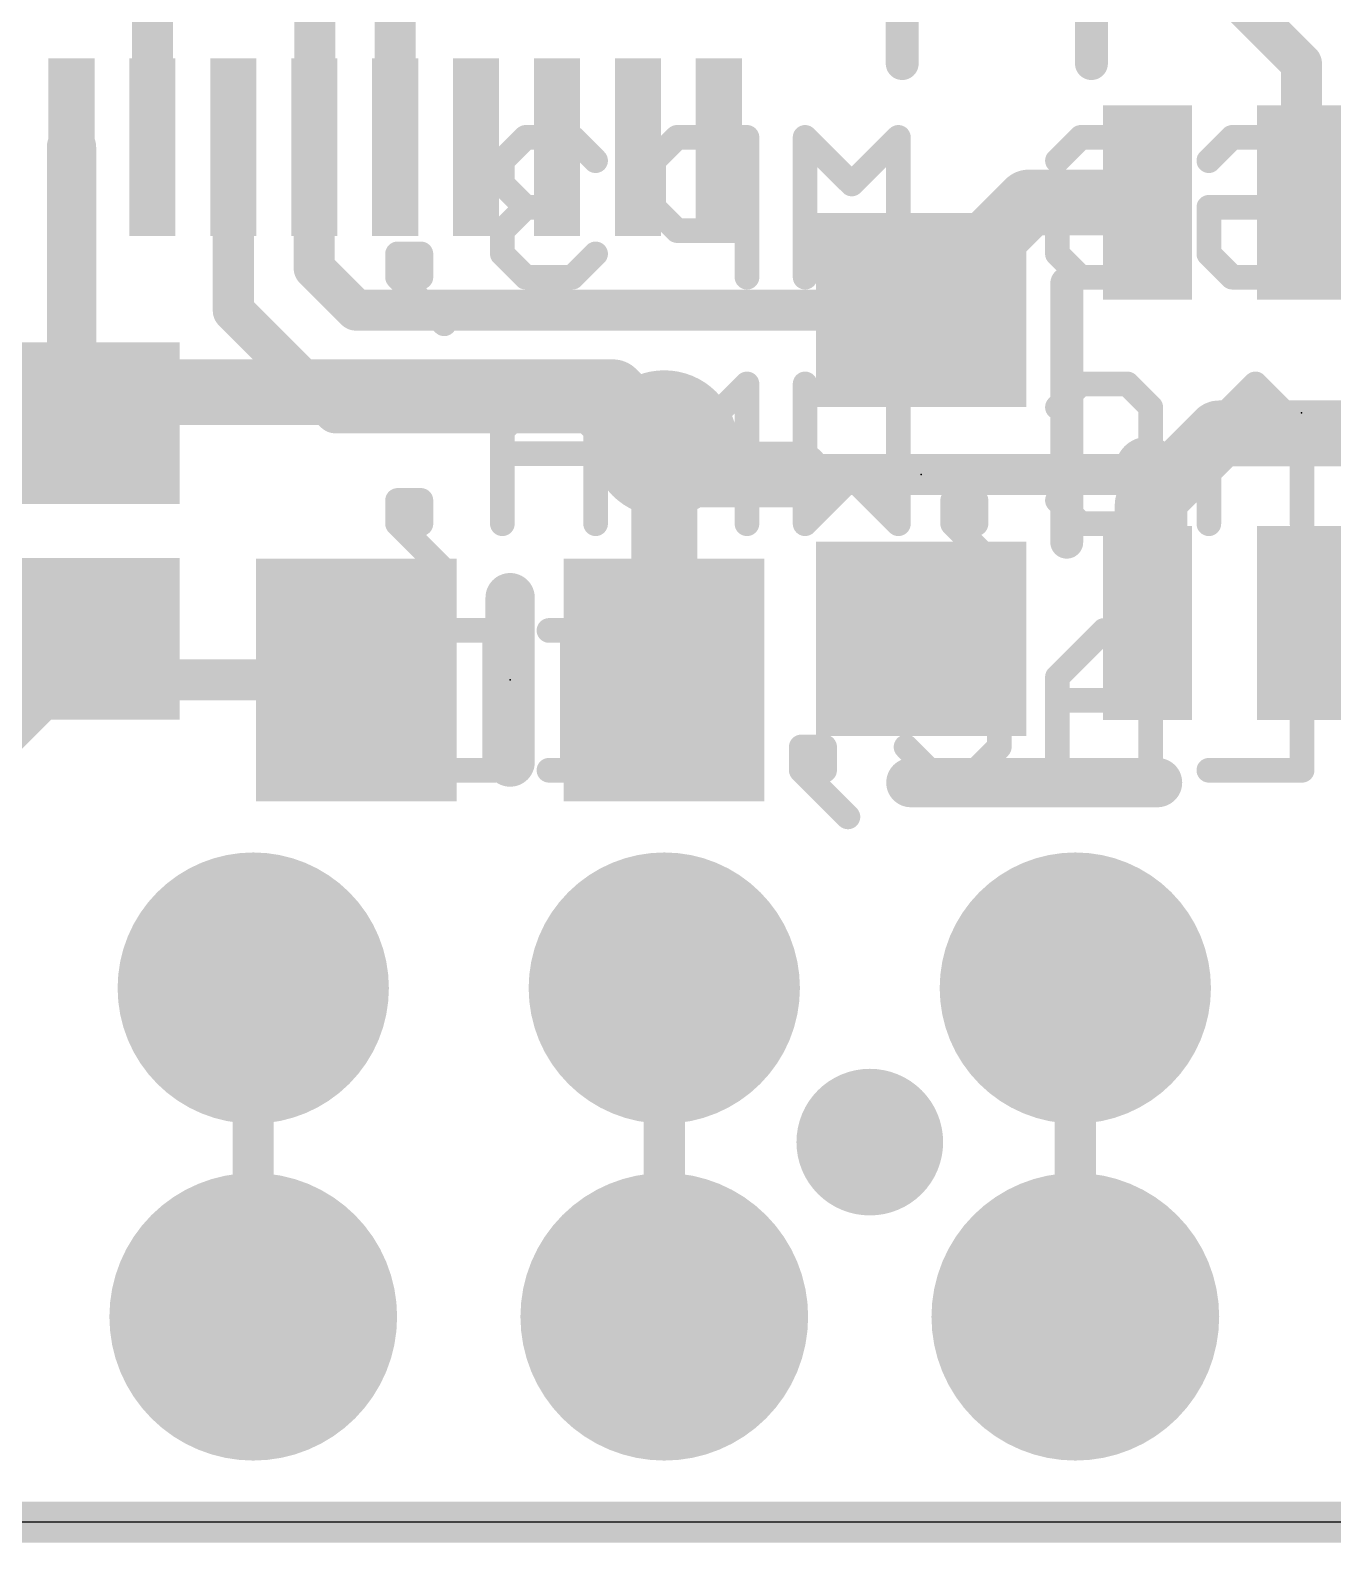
# Model space of a CAD drawing. Extents: x -11.9 to 58.8, y -5.3 to 30.8.
# Drawn here: x 20.21 to 28.26, y -0.13 to 9.22 of the extents above; entities that cross this region are included whole.
import ezdxf

# ---------------------------------------------------------------- set-up
doc = ezdxf.new("R2010")
doc.units = 0
for name, color, linetype in [('1', 12, 'CONTINUOUS'), ('16', 132, 'CONTINUOUS'), ('17', 110, 'CONTINUOUS'), ('18', 110, 'CONTINUOUS'), ('20', 53, 'CONTINUOUS'), ('21', 40, 'CONTINUOUS'), ('22', 6, 'CONTINUOUS'), ('23', 53, 'CONTINUOUS'), ('47', 253, 'CONTINUOUS')]:
    doc.layers.add(name, color=color, linetype=linetype)

# ---------------------------------------------------------------- blocks, each defined once
blk = doc.blocks.new('RECT')
blk.add_solid([(-0.5, -0.5), (0.5, -0.5), (-0.5, 0.5), (0.5, 0.5)])
blk = doc.blocks.new('ROUNDP')
at = {"const_width": 0.5}
blk.add_lwpolyline([(0, -0.25, 1), (0, 0.25, 1), (0, -0.25)], format="xyb", dxfattribs=at)
blk = doc.blocks.new('ROUNDV')
at = {"const_width": 0.5}
blk.add_lwpolyline([(0, -0.25, 1), (0, 0.25, 1), (0, -0.25)], format="xyb", dxfattribs=at)

msp = doc.modelspace()

# ---------------------------------------------------------------- linework, layer by layer
at = {"layer": '1'}
for points, const_width in [([(26.634, 10.45), (28.067, 9.017)], 0.254), ([(20.967, 8.5), (20.967, 10.287)], 0.254), ([(21.971, 10.287), (21.971, 8.5)], 0.254), ([(22.467, 8.5), (22.467, 9.64)], 0.254), ([(28.067, 9.017), (28.067, 8.158)], 0.254), ([(20.467, 8.5), (20.467, 6.7945)], 0.3048), ([(21.467, 8.5), (21.467, 7.489)], 0.254), ([(21.971, 8.5), (21.967, 8.5)], 0.254), ([(21.967, 8.5), (21.967, 7.751)], 0.254), ([(25.7175, 7.493), (26.3825, 8.158)], 0.4064), ([(26.3825, 8.158), (27.117, 8.158)], 0.4064), ([(27.117, 7.813), (27.117, 8.158)], 0.4064), ([(28.067, 8.158), (29.017, 8.158)], 0.4064), ([(21.967, 7.751), (22.225, 7.493)], 0.254), ([(21.467, 7.489), (22.098, 6.858)], 0.254), ([(22.225, 7.493), (25.7175, 7.493)], 0.254), ([(20.467, 6.7945), (20.5985, 6.7945)], 0.3048), ([(22.098, 6.858), (23.9395, 6.858)], 0.254), ([(23.9395, 6.858), (24.13, 6.6675)], 0.254), ([(27.117, 6.289), (27.559, 6.731)], 0.4064), ([(27.559, 6.731), (29.021, 6.731)], 0.4064), ([(24.13, 6.6675), (24.13, 6.477)], 0.4064), ([(24.13, 6.477), (24.13, 5.6635)], 0.4064), ([(24.953, 6.477), (24.13, 6.477)], 0.4064), ([(27.159, 6.477), (27.159, 5.6)], 0.4064), ([(24.953, 6.477), (27.159, 6.477)], 0.254), ([(27.117, 5.558), (27.117, 6.289)], 0.4064), ([(27.159, 5.6), (27.117, 5.558)], 0.4064), ([(24.1272, 5.5242), (24.1275, 5.5242)], 0.4064), ([(24.1275, 5.5242), (24.1275, 5.207)], 0.4064), ([(24.13, 5.6635), (24.1272, 5.6607)], 0.254), ([(24.1272, 5.6607), (24.1272, 5.5242)], 0.254), ([(19.7095, 4.5085), (20.5985, 5.3975)], 0.254), ([(20.5985, 5.3975), (20.5985, 5.461)], 0.254), ([(20.5985, 5.461), (20.8525, 5.207)], 0.254), ([(20.8525, 5.207), (22.2275, 5.207)], 0.254), ([(25.654, 4.572), (27.178, 4.572)], 0.3048), ([(19.05, 0), (50.8, 0)], 0.254)]:
    msp.add_lwpolyline(points, dxfattribs=dict(at, const_width=const_width))
for points, const_width in [([(28.1305, 9.017, 1), (28.0035, 9.017)], 0.127), ([(28.0221, 8.9721, 1), (28.1119, 9.0619)], 0.127), ([(20.5432, 8.5, 1), (20.3908, 8.5)], 0.1524), ([(21.5305, 8.5, 1), (21.4035, 8.5)], 0.127), ([(21.967, 8.5635, 1), (21.967, 8.4365)], 0.127), ([(22.0305, 8.5, 1), (21.9035, 8.5)], 0.127), ([(21.971, 8.4365, 1), (21.971, 8.5635)], 0.127), ([(20.9035, 8.5, 1), (21.0305, 8.5)], 0.127), ([(21.9075, 8.5, 1), (22.0345, 8.5)], 0.127), ([(22.4035, 8.5, 1), (22.5305, 8.5)], 0.127), ([(26.3825, 8.2596, 1), (26.3825, 8.0564)], 0.2032), ([(26.4543, 8.0862, 1), (26.3107, 8.2298)], 0.2032), ([(27.2186, 8.158, 1), (27.0154, 8.158)], 0.2032), ([(27.117, 8.0564, 1), (27.117, 8.2596)], 0.2032), ([(28.067, 8.2596, 1), (28.067, 8.0564)], 0.2032), ([(28.0035, 8.158, 1), (28.1305, 8.158)], 0.127), ([(22.0119, 7.7959, 1), (21.9221, 7.7061)], 0.127), ([(27.0154, 7.813, 1), (27.2186, 7.813)], 0.2032), ([(21.9035, 7.751, 1), (22.0305, 7.751)], 0.127), ([(21.5119, 7.5339, 1), (21.4221, 7.4441)], 0.127), ([(22.225, 7.5565, 1), (22.225, 7.4295)], 0.127), ([(22.1801, 7.4481, 1), (22.2699, 7.5379)], 0.127), ([(25.6457, 7.5648, 1), (25.7893, 7.4212)], 0.2032), ([(25.7175, 7.4295, 1), (25.7175, 7.5565)], 0.127), ([(21.4035, 7.489, 1), (21.5305, 7.489)], 0.127), ([(20.467, 6.8707, 1), (20.467, 6.7183)], 0.1524), ([(20.5985, 6.7183, 1), (20.5985, 6.8707)], 0.1524), ([(22.098, 6.9215, 1), (22.098, 6.7945)], 0.127), ([(22.0531, 6.8131, 1), (22.1429, 6.9029)], 0.127), ([(23.9844, 6.9029, 1), (23.8946, 6.8131)], 0.127), ([(23.9395, 6.7945, 1), (23.9395, 6.9215)], 0.127), ([(27.559, 6.8326, 1), (27.559, 6.6294)], 0.2032), ([(27.6308, 6.6592, 1), (27.4872, 6.8028)], 0.2032), ([(20.3908, 6.7945, 1), (20.5432, 6.7945)], 0.1524), ([(24.2316, 6.6675, 1), (24.0284, 6.6675)], 0.2032), ([(24.0851, 6.6226, 1), (24.1749, 6.7124)], 0.127), ([(24.2316, 6.477, 1), (24.0284, 6.477)], 0.2032), ([(24.13, 6.5786, 1), (24.13, 6.3754)], 0.2032), ([(24.953, 6.3754, 1), (24.953, 6.5786)], 0.2032), ([(27.2606, 6.477, 1), (27.0574, 6.477)], 0.2032), ([(24.0284, 6.477, 1), (24.2316, 6.477)], 0.2032), ([(24.953, 6.5405, 1), (24.953, 6.4135)], 0.127), ([(27.159, 6.4135, 1), (27.159, 6.5405)], 0.127), ([(27.2186, 6.289, 1), (27.0154, 6.289)], 0.2032), ([(27.0452, 6.3608, 1), (27.1888, 6.2172)], 0.2032), ([(27.2308, 5.5282, 1), (27.0872, 5.6718)], 0.2032), ([(24.1272, 5.6258, 1), (24.1272, 5.4226)], 0.2032), ([(24.2291, 5.5242, 1), (24.0259, 5.5242)], 0.2032), ([(24.0284, 5.6635, 1), (24.2316, 5.6635)], 0.2032), ([(24.1907, 5.6607, 1), (24.0637, 5.6607)], 0.127), ([(24.0823, 5.7056, 1), (24.1721, 5.6158)], 0.127), ([(24.1749, 5.6186, 1), (24.0851, 5.7084)], 0.127), ([(24.1275, 5.4226, 1), (24.1275, 5.6258)], 0.2032), ([(27.0452, 5.6298, 1), (27.1888, 5.4862)], 0.2032), ([(27.0154, 5.558, 1), (27.2186, 5.558)], 0.2032), ([(27.0574, 5.6, 1), (27.2606, 5.6)], 0.2032), ([(20.662, 5.461, 1), (20.535, 5.461)], 0.127), ([(20.6434, 5.5059, 1), (20.5536, 5.4161)], 0.127), ([(20.6434, 5.3526, 1), (20.5536, 5.4424)], 0.127), ([(24.0637, 5.5242, 1), (24.1907, 5.5242)], 0.127), ([(20.535, 5.3975, 1), (20.662, 5.3975)], 0.127), ([(20.8525, 5.2705, 1), (20.8525, 5.1435)], 0.127), ([(22.2275, 5.1435, 1), (22.2275, 5.2705)], 0.127), ([(20.8076, 5.1621, 1), (20.8974, 5.2519)], 0.127), ([(24.0259, 5.207, 1), (24.2291, 5.207)], 0.2032), ([(25.654, 4.6482, 1), (25.654, 4.4958)], 0.1524), ([(27.178, 4.4958, 1), (27.178, 4.6482)], 0.1524)]:
    msp.add_lwpolyline(points, format="xyb", dxfattribs=dict(at, const_width=const_width))
at = {"layer": '16'}
for points, const_width in [([(19.304, 6.985), (23.8125, 6.985)], 0.4064), ([(23.8125, 6.985), (24.13, 6.6675)], 0.4064), ([(21.59, 3.302), (21.59, 1.27)], 0.254), ([(24.13, 3.302), (24.13, 1.27)], 0.254), ([(26.67, 3.302), (26.67, 1.27)], 0.254), ([(50.8, 0), (0, 0)], 0.254)]:
    msp.add_lwpolyline(points, dxfattribs=dict(at, const_width=const_width))
for points, const_width in [([(23.8843, 7.0568, 1), (23.7407, 6.9132)], 0.2032), ([(23.8125, 6.8834, 1), (23.8125, 7.0866)], 0.2032), ([(24.0582, 6.5957, 1), (24.2018, 6.7393)], 0.2032), ([(21.6535, 3.302, 1), (21.5265, 3.302)], 0.127), ([(24.1935, 3.302, 1), (24.0665, 3.302)], 0.127), ([(26.7335, 3.302, 1), (26.6065, 3.302)], 0.127), ([(21.5265, 1.27, 1), (21.6535, 1.27)], 0.127), ([(24.0665, 1.27, 1), (24.1935, 1.27)], 0.127), ([(26.6065, 1.27, 1), (26.7335, 1.27)], 0.127)]:
    msp.add_lwpolyline(points, format="xyb", dxfattribs=dict(at, const_width=const_width))
at = {"layer": '20'}
msp.add_line((48.26, 0), (2.54, 0), dxfattribs=at)
at = {"layer": '21'}
for points, const_width in [([(26.617, 7.658), (26.617, 6.058)], 0.2032), ([(26.2255, 6.477), (25.2095, 6.477)], 0.2032), ([(23.1775, 4.699), (23.1775, 5.715)], 0.3048)]:
    msp.add_lwpolyline(points, dxfattribs=dict(at, const_width=const_width))
for points, const_width in [([(26.6678, 7.658, 1), (26.5662, 7.658)], 0.1016), ([(27.117, 6.408, 1), (27.117, 6.608, 1), (27.117, 6.408)], 0.2032), ([(25.2095, 6.5278, 1), (25.2095, 6.4262)], 0.1016), ([(26.2255, 6.4262, 1), (26.2255, 6.5278)], 0.1016), ([(26.5662, 6.058, 1), (26.6678, 6.058)], 0.1016), ([(23.2537, 5.715, 1), (23.1013, 5.715)], 0.1524), ([(23.1013, 4.699, 1), (23.2537, 4.699)], 0.1524)]:
    msp.add_lwpolyline(points, format="xyb", dxfattribs=dict(at, const_width=const_width))
at = {"layer": '22'}
for points, const_width in [([(25.6002, 9.0167), (25.6002, 10.0844)], 0.2032), ([(26.7696, 9.0167), (26.7696, 10.0844)], 0.2032), ([(23.2734, 8.5605), (23.1293, 8.4165)], 0.1524), ([(23.5615, 8.5605), (23.2734, 8.5605)], 0.1524), ([(23.7055, 8.4165), (23.5615, 8.5605)], 0.1524), ([(24.2089, 8.5605), (24.0648, 8.4165)], 0.1524), ([(24.641, 8.5605), (24.2089, 8.5605)], 0.1524), ([(24.641, 7.6962), (24.641, 8.5605)], 0.1524), ([(25.2885, 8.2724), (25.0003, 8.5605)], 0.1524), ([(25.0003, 8.5605), (25.0003, 7.6962)], 0.1524), ([(25.5766, 8.5605), (25.2885, 8.2724)], 0.1524), ([(25.5766, 7.6962), (25.5766, 8.5605)], 0.1524), ([(26.5595, 8.4165), (26.7036, 8.5605)], 0.1524), ([(26.7036, 8.5605), (26.9917, 8.5605)], 0.1524), ([(26.9917, 8.5605), (27.1358, 8.4165)], 0.1524), ([(27.4951, 8.4165), (27.6391, 8.5605)], 0.1524), ([(27.6391, 8.5605), (27.9272, 8.5605)], 0.1524), ([(27.9272, 8.5605), (28.0713, 8.4165)], 0.1524), ([(23.1293, 8.4165), (23.1293, 8.2724)], 0.1524), ([(24.0648, 8.4165), (24.0648, 8.1284)], 0.1524), ([(27.1358, 8.4165), (27.1358, 7.8403)], 0.1524), ([(28.0713, 8.4165), (28.0713, 7.8403)], 0.1524), ([(23.1293, 8.2724), (23.2734, 8.1284)], 0.1524), ([(23.2734, 8.1284), (23.1293, 7.9843)], 0.1524), ([(23.2734, 8.1284), (23.4174, 8.1284)], 0.1524), ([(24.0648, 8.1284), (24.2089, 7.9843)], 0.1524), ([(26.5595, 7.8403), (26.5595, 8.1284)], 0.1524), ([(26.5595, 8.1284), (26.8477, 8.1284)], 0.1524), ([(27.4951, 7.8403), (27.4951, 8.1284)], 0.1524), ([(27.4951, 8.1284), (27.7832, 8.1284)], 0.1524), ([(23.1293, 7.9843), (23.1293, 7.8403)], 0.1524), ([(24.2089, 7.9843), (24.641, 7.9843)], 0.1524), ([(22.4819, 7.6962), (22.4819, 7.8403)], 0.1524), ([(22.4819, 7.8403), (22.626, 7.8403)], 0.1524), ([(22.626, 7.8403), (22.626, 7.6962)], 0.1524), ([(23.1293, 7.8403), (23.2734, 7.6962)], 0.1524), ([(23.5615, 7.6962), (23.7055, 7.8403)], 0.1524), ([(25.9121, 7.6962), (25.9121, 7.8403)], 0.1524), ([(25.9121, 7.8403), (26.0562, 7.8403)], 0.1524), ([(26.0562, 7.8403), (26.0562, 7.6962)], 0.1524), ([(26.7036, 7.6962), (26.5595, 7.8403)], 0.1524), ([(27.1358, 7.8403), (26.9917, 7.6962)], 0.1524), ([(27.6391, 7.6962), (27.4951, 7.8403)], 0.1524), ([(28.0713, 7.8403), (27.9272, 7.6962)], 0.1524), ([(22.77, 7.4081), (22.4819, 7.6962)], 0.1524), ([(22.626, 7.6962), (22.4819, 7.6962)], 0.1524), ([(23.2734, 7.6962), (23.5615, 7.6962)], 0.1524), ([(26.2002, 7.4081), (25.9121, 7.6962)], 0.1524), ([(26.0562, 7.6962), (25.9121, 7.6962)], 0.1524), ([(26.9917, 7.6962), (26.7036, 7.6962)], 0.1524), ([(27.9272, 7.6962), (27.6391, 7.6962)], 0.1524), ([(23.4174, 7.0365), (23.1293, 6.7484)], 0.1524), ([(23.7055, 6.7484), (23.4174, 7.0365)], 0.1524), ([(24.3529, 6.7484), (24.0648, 7.0365)], 0.1524), ([(24.0648, 7.0365), (24.0648, 6.1722)], 0.1524), ([(24.641, 7.0365), (24.3529, 6.7484)], 0.1524), ([(24.641, 6.1722), (24.641, 7.0365)], 0.1524), ([(25.0003, 6.1722), (25.0003, 7.0365)], 0.1524), ([(25.5766, 7.0365), (25.5766, 6.1722)], 0.1524), ([(26.5595, 6.8925), (26.7036, 7.0365)], 0.1524), ([(26.7036, 7.0365), (26.9917, 7.0365)], 0.1524), ([(26.9917, 7.0365), (27.1358, 6.8925)], 0.1524), ([(27.7832, 7.0365), (27.4951, 6.7484)], 0.1524), ([(28.0713, 6.7484), (27.7832, 7.0365)], 0.1524), ([(27.1358, 6.8925), (27.1358, 6.3163)], 0.1524), ([(23.1293, 6.7484), (23.1293, 6.1722)], 0.1524), ([(23.7055, 6.1722), (23.7055, 6.7484)], 0.1524), ([(27.4951, 6.7484), (27.4951, 6.1722)], 0.1524), ([(28.0713, 6.1722), (28.0713, 6.7484)], 0.1524), ([(23.7055, 6.6044), (23.1293, 6.6044)], 0.1524), ([(28.0713, 6.6044), (27.4951, 6.6044)], 0.1524), ([(25.2885, 6.4603), (25.0003, 6.1722)], 0.1524), ([(25.5766, 6.1722), (25.2885, 6.4603)], 0.1524), ([(22.4819, 6.1722), (22.4819, 6.3163)], 0.1524), ([(22.4819, 6.3163), (22.626, 6.3163)], 0.1524), ([(22.626, 6.3163), (22.626, 6.1722)], 0.1524), ([(25.9121, 6.1722), (25.9121, 6.3163)], 0.1524), ([(25.9121, 6.3163), (26.0562, 6.3163)], 0.1524), ([(26.0562, 6.3163), (26.0562, 6.1722)], 0.1524), ([(26.7036, 6.1722), (26.5595, 6.3163)], 0.1524), ([(27.1358, 6.3163), (26.9917, 6.1722)], 0.1524), ([(22.77, 5.8841), (22.4819, 6.1722)], 0.1524), ([(22.626, 6.1722), (22.4819, 6.1722)], 0.1524), ([(26.2002, 5.8841), (25.9121, 6.1722)], 0.1524), ([(26.0562, 6.1722), (25.9121, 6.1722)], 0.1524), ([(26.9917, 6.1722), (26.7036, 6.1722)], 0.1524), ([(22.1463, 5.5125), (21.8582, 5.5125)], 0.1524), ([(22.0023, 4.6482), (22.0023, 5.5125)], 0.1524), ([(22.5056, 5.3685), (22.6497, 5.5125)], 0.1524), ([(22.6497, 5.5125), (23.0819, 5.5125)], 0.1524), ([(23.0819, 5.5125), (23.0819, 4.6482)], 0.1524), ([(23.7055, 5.5125), (23.4174, 5.5125)], 0.1524), ([(23.5615, 4.6482), (23.5615, 5.5125)], 0.1524), ([(24.3529, 5.2244), (24.0648, 5.5125)], 0.1524), ([(24.0648, 5.5125), (24.0648, 4.6482)], 0.1524), ([(24.641, 5.5125), (24.3529, 5.2244)], 0.1524), ([(24.641, 4.6482), (24.641, 5.5125)], 0.1524), ([(25.624, 5.3685), (25.7681, 5.5125)], 0.1524), ([(25.7681, 5.5125), (26.0562, 5.5125)], 0.1524), ([(26.0562, 5.5125), (26.2002, 5.3685)], 0.1524), ([(26.8477, 5.5125), (26.5595, 5.2244)], 0.1524), ([(27.1358, 5.2244), (26.8477, 5.5125)], 0.1524), ([(28.0713, 5.5125), (28.0713, 4.6482)], 0.1524), ([(22.5056, 4.7923), (22.5056, 5.3685)], 0.1524), ([(26.2002, 5.3685), (26.2002, 4.7923)], 0.1524), ([(26.5595, 5.2244), (26.5595, 4.6482)], 0.1524), ([(27.1358, 4.6482), (27.1358, 5.2244)], 0.1524), ([(27.1358, 5.0804), (26.5595, 5.0804)], 0.1524), ([(22.6497, 4.6482), (22.5056, 4.7923)], 0.1524), ([(24.9766, 4.6482), (24.9766, 4.7923)], 0.1524), ([(24.9766, 4.7923), (25.1207, 4.7923)], 0.1524), ([(25.1207, 4.7923), (25.1207, 4.6482)], 0.1524), ([(25.7681, 4.6482), (25.624, 4.7923)], 0.1524), ([(26.2002, 4.7923), (26.0562, 4.6482)], 0.1524), ([(22.1463, 4.6482), (21.8582, 4.6482)], 0.1524), ([(23.0819, 4.6482), (22.6497, 4.6482)], 0.1524), ([(23.7055, 4.6482), (23.4174, 4.6482)], 0.1524), ([(25.2647, 4.3601), (24.9766, 4.6482)], 0.1524), ([(25.1207, 4.6482), (24.9766, 4.6482)], 0.1524), ([(26.0562, 4.6482), (25.7681, 4.6482)], 0.1524), ([(28.0713, 4.6482), (27.4951, 4.6482)], 0.1524)]:
    msp.add_lwpolyline(points, dxfattribs=dict(at, const_width=const_width))
for points, const_width in [([(25.5494, 9.0167, 1), (25.651, 9.0167)], 0.1016), ([(26.7188, 9.0167, 1), (26.8204, 9.0167)], 0.1016), ([(23.2734, 8.5986, 1), (23.2734, 8.5224)], 0.0762), ([(23.3003, 8.5336, 1), (23.2464, 8.5875)], 0.0762), ([(23.5884, 8.5875, 1), (23.5345, 8.5336)], 0.0762), ([(23.5615, 8.5224, 1), (23.5615, 8.5986)], 0.0762), ([(24.2089, 8.5986, 1), (24.2089, 8.5224)], 0.0762), ([(24.2358, 8.5336, 1), (24.1819, 8.5875)], 0.0762), ([(24.6791, 8.5605, 1), (24.6029, 8.5605)], 0.0762), ([(24.641, 8.5224, 1), (24.641, 8.5986)], 0.0762), ([(25.0273, 8.5875, 1), (24.9734, 8.5336)], 0.0762), ([(25.0384, 8.5605, 1), (24.9622, 8.5605)], 0.0762), ([(25.6147, 8.5605, 1), (25.5385, 8.5605)], 0.0762), ([(25.6035, 8.5336, 1), (25.5496, 8.5875)], 0.0762), ([(26.7036, 8.5986, 1), (26.7036, 8.5224)], 0.0762), ([(26.7305, 8.5336, 1), (26.6767, 8.5875)], 0.0762), ([(27.0186, 8.5875, 1), (26.9648, 8.5336)], 0.0762), ([(26.9917, 8.5224, 1), (26.9917, 8.5986)], 0.0762), ([(27.6391, 8.5986, 1), (27.6391, 8.5224)], 0.0762), ([(27.6661, 8.5336, 1), (27.6122, 8.5875)], 0.0762), ([(27.9542, 8.5875, 1), (27.9003, 8.5336)], 0.0762), ([(27.9272, 8.5224, 1), (27.9272, 8.5986)], 0.0762), ([(23.1674, 8.4165, 1), (23.0912, 8.4165)], 0.0762), ([(23.1024, 8.4434, 1), (23.1562, 8.3895)], 0.0762), ([(23.6786, 8.3895, 1), (23.7325, 8.4434)], 0.0762), ([(24.1029, 8.4165, 1), (24.0267, 8.4165)], 0.0762), ([(24.0379, 8.4434, 1), (24.0918, 8.3895)], 0.0762), ([(26.5326, 8.4434, 1), (26.5865, 8.3895)], 0.0762), ([(27.1739, 8.4165, 1), (27.0977, 8.4165)], 0.0762), ([(27.1088, 8.3895, 1), (27.1627, 8.4434)], 0.0762), ([(27.4681, 8.4434, 1), (27.522, 8.3895)], 0.0762), ([(28.1094, 8.4165, 1), (28.0332, 8.4165)], 0.0762), ([(28.0443, 8.3895, 1), (28.0982, 8.4434)], 0.0762), ([(23.1562, 8.2994, 1), (23.1024, 8.2455)], 0.0762), ([(25.2615, 8.2994, 1), (25.3154, 8.2455)], 0.0762), ([(25.2615, 8.2455, 1), (25.3154, 8.2994)], 0.0762), ([(23.0912, 8.2724, 1), (23.1674, 8.2724)], 0.0762), ([(23.2734, 8.1665, 1), (23.2734, 8.0903)], 0.0762), ([(23.3003, 8.1014, 1), (23.2464, 8.1553)], 0.0762), ([(23.2464, 8.1014, 1), (23.3003, 8.1553)], 0.0762), ([(23.4174, 8.0903, 1), (23.4174, 8.1665)], 0.0762), ([(24.0918, 8.1553, 1), (24.0379, 8.1014)], 0.0762), ([(24.0267, 8.1284, 1), (24.1029, 8.1284)], 0.0762), ([(26.5976, 8.1284, 1), (26.5214, 8.1284)], 0.0762), ([(26.5595, 8.1665, 1), (26.5595, 8.0903)], 0.0762), ([(26.8477, 8.0903, 1), (26.8477, 8.1665)], 0.0762), ([(27.5332, 8.1284, 1), (27.457, 8.1284)], 0.0762), ([(27.4951, 8.1665, 1), (27.4951, 8.0903)], 0.0762), ([(27.7832, 8.0903, 1), (27.7832, 8.1665)], 0.0762), ([(23.1674, 7.9843, 1), (23.0912, 7.9843)], 0.0762), ([(23.1024, 8.0113, 1), (23.1562, 7.9574)], 0.0762), ([(24.2089, 8.0224, 1), (24.2089, 7.9462)], 0.0762), ([(24.1819, 7.9574, 1), (24.2358, 8.0113)], 0.0762), ([(24.641, 7.9462, 1), (24.641, 8.0224)], 0.0762), ([(22.52, 7.8403, 1), (22.4438, 7.8403)], 0.0762), ([(22.4819, 7.8784, 1), (22.4819, 7.8022)], 0.0762), ([(22.6641, 7.8403, 1), (22.5879, 7.8403)], 0.0762), ([(22.626, 7.8022, 1), (22.626, 7.8784)], 0.0762), ([(23.1562, 7.8672, 1), (23.1024, 7.8133)], 0.0762), ([(23.0912, 7.8403, 1), (23.1674, 7.8403)], 0.0762), ([(23.7325, 7.8133, 1), (23.6786, 7.8672)], 0.0762), ([(25.9502, 7.8403, 1), (25.874, 7.8403)], 0.0762), ([(25.9121, 7.8784, 1), (25.9121, 7.8022)], 0.0762), ([(26.0943, 7.8403, 1), (26.0181, 7.8403)], 0.0762), ([(26.0562, 7.8022, 1), (26.0562, 7.8784)], 0.0762), ([(26.5865, 7.8672, 1), (26.5326, 7.8133)], 0.0762), ([(26.5214, 7.8403, 1), (26.5976, 7.8403)], 0.0762), ([(27.0977, 7.8403, 1), (27.1739, 7.8403)], 0.0762), ([(27.1627, 7.8133, 1), (27.1088, 7.8672)], 0.0762), ([(27.522, 7.8672, 1), (27.4681, 7.8133)], 0.0762), ([(27.457, 7.8403, 1), (27.5332, 7.8403)], 0.0762), ([(28.0332, 7.8403, 1), (28.1094, 7.8403)], 0.0762), ([(28.0982, 7.8133, 1), (28.0443, 7.8672)], 0.0762), ([(22.4819, 7.7343, 1), (22.4819, 7.6581)], 0.0762), ([(22.5088, 7.7231, 1), (22.455, 7.6693)], 0.0762), ([(22.626, 7.6581, 1), (22.626, 7.7343)], 0.0762), ([(23.2734, 7.7343, 1), (23.2734, 7.6581)], 0.0762), ([(23.2464, 7.6693, 1), (23.3003, 7.7231)], 0.0762), ([(23.5345, 7.7231, 1), (23.5884, 7.6693)], 0.0762), ([(23.5615, 7.6581, 1), (23.5615, 7.7343)], 0.0762), ([(25.9121, 7.7343, 1), (25.9121, 7.6581)], 0.0762), ([(25.9391, 7.7231, 1), (25.8852, 7.6693)], 0.0762), ([(26.0562, 7.6581, 1), (26.0562, 7.7343)], 0.0762), ([(26.7036, 7.7343, 1), (26.7036, 7.6581)], 0.0762), ([(26.6767, 7.6693, 1), (26.7305, 7.7231)], 0.0762), ([(26.9648, 7.7231, 1), (27.0186, 7.6693)], 0.0762), ([(26.9917, 7.6581, 1), (26.9917, 7.7343)], 0.0762), ([(27.6391, 7.7343, 1), (27.6391, 7.6581)], 0.0762), ([(27.6122, 7.6693, 1), (27.6661, 7.7231)], 0.0762), ([(27.9003, 7.7231, 1), (27.9542, 7.6693)], 0.0762), ([(27.9272, 7.6581, 1), (27.9272, 7.7343)], 0.0762), ([(22.4438, 7.6962, 1), (22.52, 7.6962)], 0.0762), ([(22.5879, 7.6962, 1), (22.6641, 7.6962)], 0.0762), ([(24.6029, 7.6962, 1), (24.6791, 7.6962)], 0.0762), ([(24.9622, 7.6962, 1), (25.0384, 7.6962)], 0.0762), ([(25.5385, 7.6962, 1), (25.6147, 7.6962)], 0.0762), ([(25.874, 7.6962, 1), (25.9502, 7.6962)], 0.0762), ([(26.0181, 7.6962, 1), (26.0943, 7.6962)], 0.0762), ([(22.7431, 7.3811, 1), (22.797, 7.435)], 0.0762), ([(26.1733, 7.3811, 1), (26.2272, 7.435)], 0.0762), ([(23.4444, 7.0635, 1), (23.3905, 7.0096)], 0.0762), ([(23.4444, 7.0096, 1), (23.3905, 7.0635)], 0.0762), ([(24.0918, 7.0635, 1), (24.0379, 7.0096)], 0.0762), ([(24.1029, 7.0365, 1), (24.0267, 7.0365)], 0.0762), ([(24.6791, 7.0365, 1), (24.6029, 7.0365)], 0.0762), ([(24.668, 7.0096, 1), (24.6141, 7.0635)], 0.0762), ([(25.0384, 7.0365, 1), (24.9622, 7.0365)], 0.0762), ([(25.6147, 7.0365, 1), (25.5385, 7.0365)], 0.0762), ([(26.7036, 7.0746, 1), (26.7036, 6.9984)], 0.0762), ([(26.7305, 7.0096, 1), (26.6767, 7.0635)], 0.0762), ([(27.0186, 7.0635, 1), (26.9648, 7.0096)], 0.0762), ([(26.9917, 6.9984, 1), (26.9917, 7.0746)], 0.0762), ([(27.8101, 7.0635, 1), (27.7562, 7.0096)], 0.0762), ([(27.8101, 7.0096, 1), (27.7562, 7.0635)], 0.0762), ([(26.5326, 6.9194, 1), (26.5865, 6.8655)], 0.0762), ([(27.1739, 6.8925, 1), (27.0977, 6.8925)], 0.0762), ([(27.1088, 6.8655, 1), (27.1627, 6.9194)], 0.0762), ([(23.1674, 6.7484, 1), (23.0912, 6.7484)], 0.0762), ([(23.1024, 6.7754, 1), (23.1562, 6.7215)], 0.0762), ([(23.7436, 6.7484, 1), (23.6674, 6.7484)], 0.0762), ([(23.6786, 6.7215, 1), (23.7325, 6.7754)], 0.0762), ([(24.326, 6.7754, 1), (24.3799, 6.7215)], 0.0762), ([(24.326, 6.7215, 1), (24.3799, 6.7754)], 0.0762), ([(27.4681, 6.7754, 1), (27.522, 6.7215)], 0.0762), ([(27.5332, 6.7484, 1), (27.457, 6.7484)], 0.0762), ([(28.1094, 6.7484, 1), (28.0332, 6.7484)], 0.0762), ([(28.0443, 6.7215, 1), (28.0982, 6.7754)], 0.0762), ([(23.1293, 6.6425, 1), (23.1293, 6.5663)], 0.0762), ([(23.7055, 6.5663, 1), (23.7055, 6.6425)], 0.0762), ([(27.4951, 6.6425, 1), (27.4951, 6.5663)], 0.0762), ([(28.0713, 6.5663, 1), (28.0713, 6.6425)], 0.0762), ([(25.3154, 6.4873, 1), (25.2615, 6.4334)], 0.0762), ([(25.3154, 6.4334, 1), (25.2615, 6.4873)], 0.0762), ([(22.52, 6.3163, 1), (22.4438, 6.3163)], 0.0762), ([(22.4819, 6.3544, 1), (22.4819, 6.2782)], 0.0762), ([(22.6641, 6.3163, 1), (22.5879, 6.3163)], 0.0762), ([(22.626, 6.2782, 1), (22.626, 6.3544)], 0.0762), ([(25.9502, 6.3163, 1), (25.874, 6.3163)], 0.0762), ([(25.9121, 6.3544, 1), (25.9121, 6.2782)], 0.0762), ([(26.0943, 6.3163, 1), (26.0181, 6.3163)], 0.0762), ([(26.0562, 6.2782, 1), (26.0562, 6.3544)], 0.0762), ([(26.5865, 6.3432, 1), (26.5326, 6.2893)], 0.0762), ([(27.1627, 6.2893, 1), (27.1088, 6.3432)], 0.0762), ([(27.0977, 6.3163, 1), (27.1739, 6.3163)], 0.0762), ([(22.4819, 6.2103, 1), (22.4819, 6.1341)], 0.0762), ([(22.4438, 6.1722, 1), (22.52, 6.1722)], 0.0762), ([(22.5088, 6.1991, 1), (22.455, 6.1453)], 0.0762), ([(22.5879, 6.1722, 1), (22.6641, 6.1722)], 0.0762), ([(22.626, 6.1341, 1), (22.626, 6.2103)], 0.0762), ([(23.0912, 6.1722, 1), (23.1674, 6.1722)], 0.0762), ([(23.6674, 6.1722, 1), (23.7436, 6.1722)], 0.0762), ([(24.0267, 6.1722, 1), (24.1029, 6.1722)], 0.0762), ([(24.6029, 6.1722, 1), (24.6791, 6.1722)], 0.0762), ([(24.9622, 6.1722, 1), (25.0384, 6.1722)], 0.0762), ([(24.9734, 6.1991, 1), (25.0273, 6.1453)], 0.0762), ([(25.5385, 6.1722, 1), (25.6147, 6.1722)], 0.0762), ([(25.5496, 6.1453, 1), (25.6035, 6.1991)], 0.0762), ([(25.9121, 6.2103, 1), (25.9121, 6.1341)], 0.0762), ([(25.874, 6.1722, 1), (25.9502, 6.1722)], 0.0762), ([(25.9391, 6.1991, 1), (25.8852, 6.1453)], 0.0762), ([(26.0181, 6.1722, 1), (26.0943, 6.1722)], 0.0762), ([(26.0562, 6.1341, 1), (26.0562, 6.2103)], 0.0762), ([(26.7036, 6.2103, 1), (26.7036, 6.1341)], 0.0762), ([(26.6767, 6.1453, 1), (26.7305, 6.1991)], 0.0762), ([(26.9648, 6.1991, 1), (27.0186, 6.1453)], 0.0762), ([(26.9917, 6.1341, 1), (26.9917, 6.2103)], 0.0762), ([(27.457, 6.1722, 1), (27.5332, 6.1722)], 0.0762), ([(28.0332, 6.1722, 1), (28.1094, 6.1722)], 0.0762), ([(22.7431, 5.8571, 1), (22.797, 5.911)], 0.0762), ([(26.1733, 5.8571, 1), (26.2272, 5.911)], 0.0762), ([(21.8582, 5.5506, 1), (21.8582, 5.4744)], 0.0762), ([(22.0404, 5.5125, 1), (21.9642, 5.5125)], 0.0762), ([(22.1463, 5.4744, 1), (22.1463, 5.5506)], 0.0762), ([(22.6497, 5.5506, 1), (22.6497, 5.4744)], 0.0762), ([(22.6766, 5.4856, 1), (22.6227, 5.5395)], 0.0762), ([(23.12, 5.5125, 1), (23.0438, 5.5125)], 0.0762), ([(23.0819, 5.4744, 1), (23.0819, 5.5506)], 0.0762), ([(23.4174, 5.5506, 1), (23.4174, 5.4744)], 0.0762), ([(23.5996, 5.5125, 1), (23.5234, 5.5125)], 0.0762), ([(23.7055, 5.4744, 1), (23.7055, 5.5506)], 0.0762), ([(24.0918, 5.5395, 1), (24.0379, 5.4856)], 0.0762), ([(24.1029, 5.5125, 1), (24.0267, 5.5125)], 0.0762), ([(24.6791, 5.5125, 1), (24.6029, 5.5125)], 0.0762), ([(24.668, 5.4856, 1), (24.6141, 5.5395)], 0.0762), ([(25.7681, 5.5506, 1), (25.7681, 5.4744)], 0.0762), ([(25.795, 5.4856, 1), (25.7411, 5.5395)], 0.0762), ([(26.0831, 5.5395, 1), (26.0292, 5.4856)], 0.0762), ([(26.0562, 5.4744, 1), (26.0562, 5.5506)], 0.0762), ([(26.8746, 5.5395, 1), (26.8207, 5.4856)], 0.0762), ([(26.8746, 5.4856, 1), (26.8207, 5.5395)], 0.0762), ([(28.1094, 5.5125, 1), (28.0332, 5.5125)], 0.0762), ([(22.5437, 5.3685, 1), (22.4675, 5.3685)], 0.0762), ([(22.4787, 5.3954, 1), (22.5326, 5.3415)], 0.0762), ([(25.5971, 5.3954, 1), (25.651, 5.3415)], 0.0762), ([(26.2383, 5.3685, 1), (26.1621, 5.3685)], 0.0762), ([(26.1733, 5.3415, 1), (26.2272, 5.3954)], 0.0762), ([(24.326, 5.2514, 1), (24.3799, 5.1975)], 0.0762), ([(24.326, 5.1975, 1), (24.3799, 5.2514)], 0.0762), ([(26.5976, 5.2244, 1), (26.5214, 5.2244)], 0.0762), ([(26.5326, 5.2514, 1), (26.5865, 5.1975)], 0.0762), ([(27.1739, 5.2244, 1), (27.0977, 5.2244)], 0.0762), ([(27.1088, 5.1975, 1), (27.1627, 5.2514)], 0.0762), ([(26.5595, 5.1185, 1), (26.5595, 5.0423)], 0.0762), ([(27.1358, 5.0423, 1), (27.1358, 5.1185)], 0.0762), ([(22.5326, 4.8192, 1), (22.4787, 4.7653)], 0.0762), ([(25.0147, 4.7923, 1), (24.9385, 4.7923)], 0.0762), ([(24.9766, 4.8304, 1), (24.9766, 4.7542)], 0.0762), ([(25.1588, 4.7923, 1), (25.0826, 4.7923)], 0.0762), ([(25.1207, 4.7542, 1), (25.1207, 4.8304)], 0.0762), ([(25.651, 4.8192, 1), (25.5971, 4.7653)], 0.0762), ([(26.2272, 4.7653, 1), (26.1733, 4.8192)], 0.0762), ([(22.4675, 4.7923, 1), (22.5437, 4.7923)], 0.0762), ([(26.1621, 4.7923, 1), (26.2383, 4.7923)], 0.0762), ([(21.8582, 4.6863, 1), (21.8582, 4.6101)], 0.0762), ([(21.9642, 4.6482, 1), (22.0404, 4.6482)], 0.0762), ([(22.1463, 4.6101, 1), (22.1463, 4.6863)], 0.0762), ([(22.6497, 4.6863, 1), (22.6497, 4.6101)], 0.0762), ([(22.6227, 4.6213, 1), (22.6766, 4.6751)], 0.0762), ([(23.0438, 4.6482, 1), (23.12, 4.6482)], 0.0762), ([(23.0819, 4.6101, 1), (23.0819, 4.6863)], 0.0762), ([(23.4174, 4.6863, 1), (23.4174, 4.6101)], 0.0762), ([(23.5234, 4.6482, 1), (23.5996, 4.6482)], 0.0762), ([(23.7055, 4.6101, 1), (23.7055, 4.6863)], 0.0762), ([(24.0267, 4.6482, 1), (24.1029, 4.6482)], 0.0762), ([(24.6029, 4.6482, 1), (24.6791, 4.6482)], 0.0762), ([(24.9766, 4.6863, 1), (24.9766, 4.6101)], 0.0762), ([(24.9385, 4.6482, 1), (25.0147, 4.6482)], 0.0762), ([(25.0036, 4.6751, 1), (24.9497, 4.6213)], 0.0762), ([(25.0826, 4.6482, 1), (25.1588, 4.6482)], 0.0762), ([(25.1207, 4.6101, 1), (25.1207, 4.6863)], 0.0762), ([(25.7681, 4.6863, 1), (25.7681, 4.6101)], 0.0762), ([(25.7411, 4.6213, 1), (25.795, 4.6751)], 0.0762), ([(26.0292, 4.6751, 1), (26.0831, 4.6213)], 0.0762), ([(26.0562, 4.6101, 1), (26.0562, 4.6863)], 0.0762), ([(26.5214, 4.6482, 1), (26.5976, 4.6482)], 0.0762), ([(27.0977, 4.6482, 1), (27.1739, 4.6482)], 0.0762), ([(27.4951, 4.6863, 1), (27.4951, 4.6101)], 0.0762), ([(28.0332, 4.6482, 1), (28.1094, 4.6482)], 0.0762), ([(28.0713, 4.6101, 1), (28.0713, 4.6863)], 0.0762), ([(25.2378, 4.3331, 1), (25.2917, 4.387)], 0.0762)]:
    msp.add_lwpolyline(points, format="xyb", dxfattribs=dict(at, const_width=const_width))
at = {"layer": '23'}
for p in [(28.067, 6.858), (25.7175, 6.477), (23.1775, 5.207)]:
    msp.add_point(p, dxfattribs=at)
at = {"layer": '47', "const_width": 0.13}
msp.add_lwpolyline([(27.305, 0), (-11.475, 0)], dxfattribs=at)
at = {"layer": '47', "const_width": 0.065}
msp.add_lwpolyline([(27.305, -0.0325, 1), (27.305, 0.0325)], format="xyb", dxfattribs=at)

# ---------------------------------------------------------------- block references
at = {"layer": '1'}
for p, xscale, yscale, rotation in [((20.467, 8.5), 1.1, 0.285, 90), ((20.967, 8.5), 1.1, 0.285, 90), ((21.467, 8.5), 1.1, 0.285, 90), ((21.967, 8.5), 1.1, 0.285, 90), ((22.467, 8.5), 1.1, 0.285, 90), ((22.967, 8.5), 1.1, 0.285, 90), ((23.467, 8.5), 1.1, 0.285, 90), ((23.967, 8.5), 1.1, 0.285, 90), ((24.467, 8.5), 1.1, 0.285, 90), ((25.7175, 7.493), 1.2, 1.3, 270), ((25.7175, 5.461), 1.2, 1.3, 270), ((22.2275, 5.207), 1.24, 1.5, 180), ((24.1275, 5.207), 1.24, 1.5, 180)]:
    msp.add_blockref('RECT', p, dxfattribs=dict(at, xscale=xscale, yscale=yscale, rotation=rotation))
at = {"layer": '1', "xscale": 0.55, "yscale": 1.2}
for p in [(27.117, 8.158), (28.067, 8.158), (27.117, 5.558), (28.067, 5.558)]:
    msp.add_blockref('RECT', p, dxfattribs=at)
at = {"layer": '1', "xscale": 1.075}
msp.add_blockref('RECT', (20.5985, 6.7945), dxfattribs=at)
at = {"layer": '1', "xscale": 1.075, "rotation": 180}
msp.add_blockref('RECT', (20.5985, 5.461), dxfattribs=at)
at = {"layer": '17', "xscale": 1.6764, "yscale": 1.6764, "rotation": 270}
for p in [(21.59, 3.302), (21.59, 3.302), (24.13, 3.302), (24.13, 3.302), (26.67, 3.302), (26.67, 3.302)]:
    msp.add_blockref('ROUNDP', p, dxfattribs=at)
at = {"layer": '17', "xscale": 1.778, "yscale": 1.778}
for p in [(21.59, 1.27), (21.59, 1.27), (24.13, 1.27), (24.13, 1.27), (26.67, 1.27), (26.67, 1.27)]:
    msp.add_blockref('ROUNDP', p, dxfattribs=at)
at = {"layer": '18', "xscale": 0.9064, "yscale": 0.9064}
for p in [(24.13, 6.6675), (24.13, 6.6675), (25.4, 2.3495), (25.4, 2.3495)]:
    msp.add_blockref('ROUNDV', p, dxfattribs=at)

doc.saveas('drawing.dxf')
